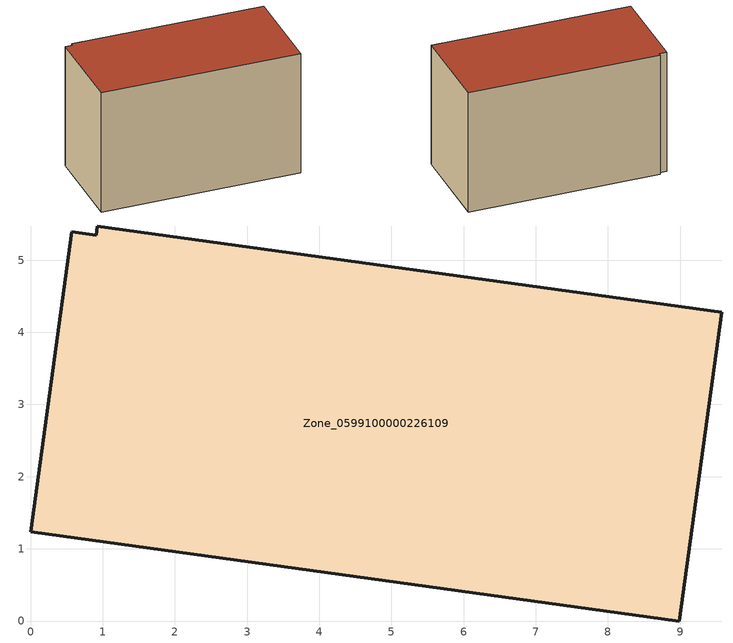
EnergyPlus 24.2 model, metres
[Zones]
Zone_0599100000226109
 floor ground (C_G): 0.93,5.47 9.58,4.28 8.99,0 0,1.24 0.57,5.39 0.91,5.35 z0
 wall outside (C_F): 8.99,0 9.58,4.28 0.93,5.47 0.91,5.35 0.57,5.39 0,1.24 8.99,0 z0:5.84
 roof outside (C_R): 9.58,4.28 0.93,5.47 0.91,5.35 0.57,5.39 0,1.24 8.99,0 z5.84
[BUILDING]
Pand.0599100000226109: North Axis=0; Terrain=City; Loads Convergence Tolerance Value=0.04; Temperature Convergence Tolerance Value=0.4; Solar Distribution=FullExterior; Maximum Number of Warmup Days=25; Minimum Number of Warmup Days=1
[Site:Location]
Rotterdam.The.Hague.AP_ZH_NLD Design_Conditions: Latitude=51.96; Longitude=4.45; Time Zone=1; Elevation=-4.5
[SITE:GROUNDTEMPERATURE:BUILDINGSURFACE]
18, 18, 18, 18, 18, 18, 18, 18, 18, 18, 18, 18
[MATERIAL] Thermal Absorptance=0.9; Solar Absorptance=0.7; Visible Absorptance=0.7
Name | Roughness | Thickness | Conductivity | Density | Specific Heat
G.TI.1946-1964 | MediumSmooth | 0.15 | 1 | 540 | 1210
F.TI.1946-1964 | Rough | 0.3 | 0.857143 | 1920 | 840
R.TI.1946-1964 | MediumRough | 0.2 | 0.277778 | 1500 | 1000
[CONSTRUCTION]
C_G: G.TI.1946-1964
C_F: F.TI.1946-1964
C_R: R.TI.1946-1964
[ZONE]
Zone_0599100000226109: Type=1; Multiplier=1; Ceiling Height=Autocalculate; Volume=Autocalculate; Floor Area=autocalculate; Part of Total Floor Area=Yes
[ZONEINFILTRATION:DESIGNFLOWRATE]
Infil_Zone_0599100000226109: Zone or ZoneList or Space or SpaceList=Zone_0599100000226109; Schedule=AlwaysOn; Design Flow Rate Calculation Method=Flow/Area; Flow Rate per Floor Area=0.003; Constant Term Coefficient=1; Temperature Term Coefficient=0; Velocity Term Coefficient=0; Velocity Squared Term Coefficient=0
[HVACTEMPLATE:ZONE:IDEALLOADSAIRSYSTEM]
Zone_0599100000226109: Maximum Heating Supply Air Temperature=50; Minimum Cooling Supply Air Temperature=13; Maximum Heating Supply Air Humidity Ratio=0.0156; Minimum Cooling Supply Air Humidity Ratio=0.0077; Heating Limit=NoLimit; Cooling Limit=NoLimit; Dehumidification Control Type=ConstantSensibleHeatRatio; Cooling Sensible Heat Ratio=0.7; Dehumidification Setpoint=60; Humidification Control Type=None; Humidification Setpoint=30; Outdoor Air Method=None; Outdoor Air Flow Rate per Person=0.00944; Outdoor Air Flow Rate per Zone Floor Area=0; Outdoor Air Flow Rate per Zone=0; Demand Controlled Ventilation Type=None; Outdoor Air Economizer Type=NoEconomizer; Heat Recovery Type=None; Sensible Heat Recovery Effectiveness=0.7; Latent Heat Recovery Effectiveness=0.65
[ZONECONTROL:THERMOSTAT]
ThermostatControl_Zone_0599100000226109: Zone or ZoneList=Zone_0599100000226109; Control Type Schedule=DualSetpointControlType; Control 1=Thermostat_Zone_0599100000226109; Temperature Difference Between Cutout And Setpoint=0
[THERMOSTATSETPOINT:DUALSETPOINT]
Thermostat_Zone_0599100000226109: Heating Setpoint Temperature Schedule=HeatingSetpoint_Zone_0599100000226109; Cooling Setpoint Temperature Schedule=CoolingSetpoint_Zone_0599100000226109
[SCHEDULE:COMPACT]
HeatingSetpoint_Zone_0599100000226109: Through: 12/31, For: AllDays, Until: 24:00, 21
CoolingSetpoint_Zone_0599100000226109: Through: 12/31, For: AllDays, Until: 24:00, 24
DualSetpointControlType: Through: 12/31, For: AllDays, Until: 24:00, 4
AlwaysOn: Through: 12/31, For: AllDays, Until: 24:00, 1
